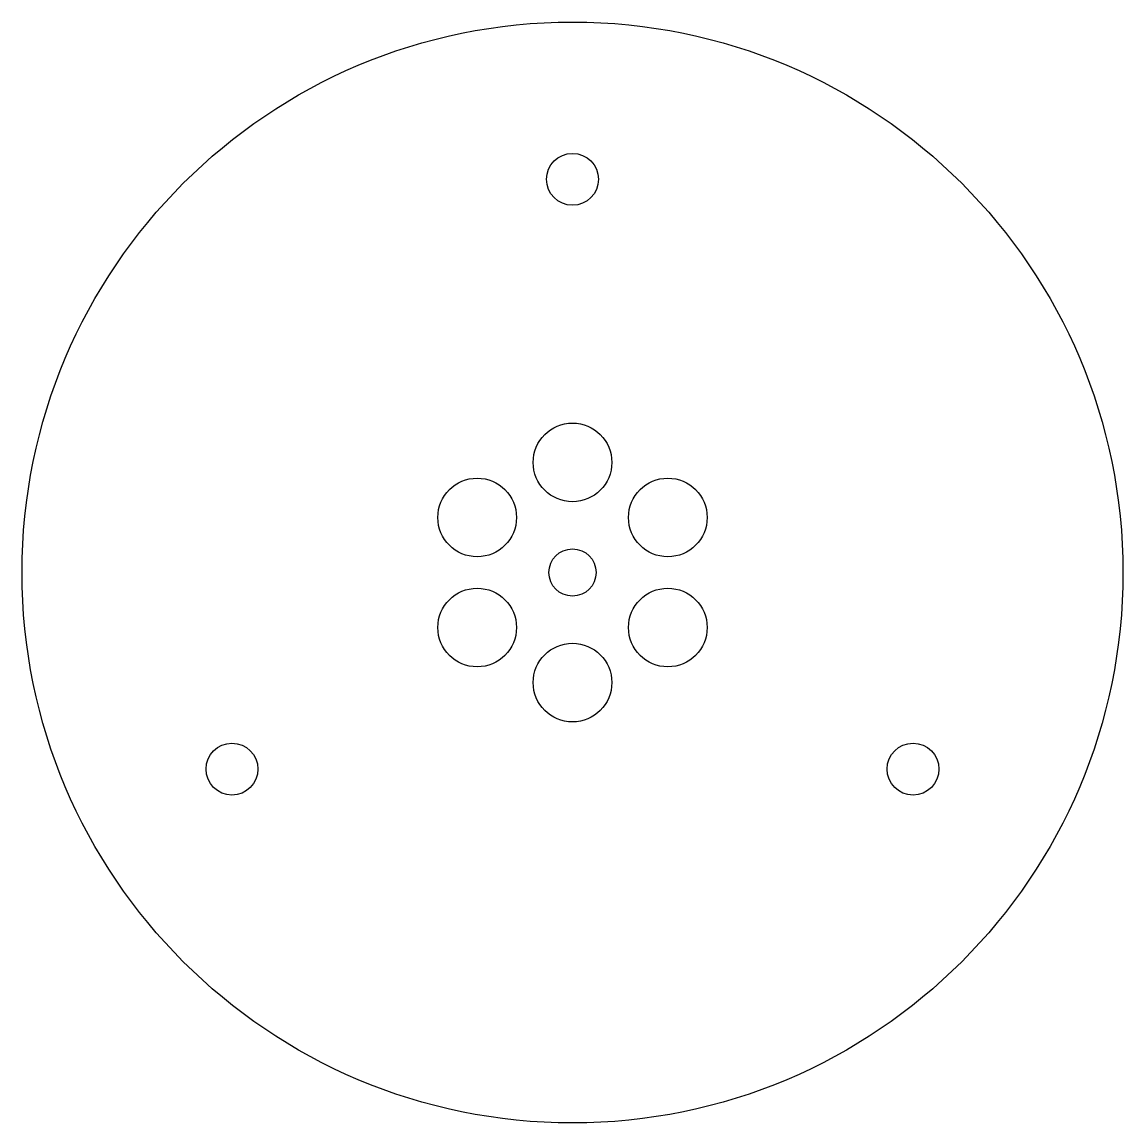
# Model space of a CAD drawing. Header units: millimetres. Extents: x -35 to 35, y -35 to 35.
import ezdxf

# ---------------------------------------------------------------- set-up
doc = ezdxf.new("R2010")
doc.units = ezdxf.units.MM

msp = doc.modelspace()

# ---------------------------------------------------------------- linework, layer by layer
at = {"color": 7, "linetype": 'Continuous', "lineweight": 25}
for centre, radius in [((0, 0), 35), ((0, 25), 1.65), ((0, 7), 2.5), ((-6.062, 3.5), 2.5), ((6.062, 3.5), 2.5), ((0, 0), 1.5), ((-6.062, -3.5), 2.5), ((6.062, -3.5), 2.5), ((0, -7), 2.5), ((-21.651, -12.5), 1.65), ((21.651, -12.5), 1.65)]:
    msp.add_circle(centre, radius, dxfattribs=at)

doc.saveas('drawing.dxf')
